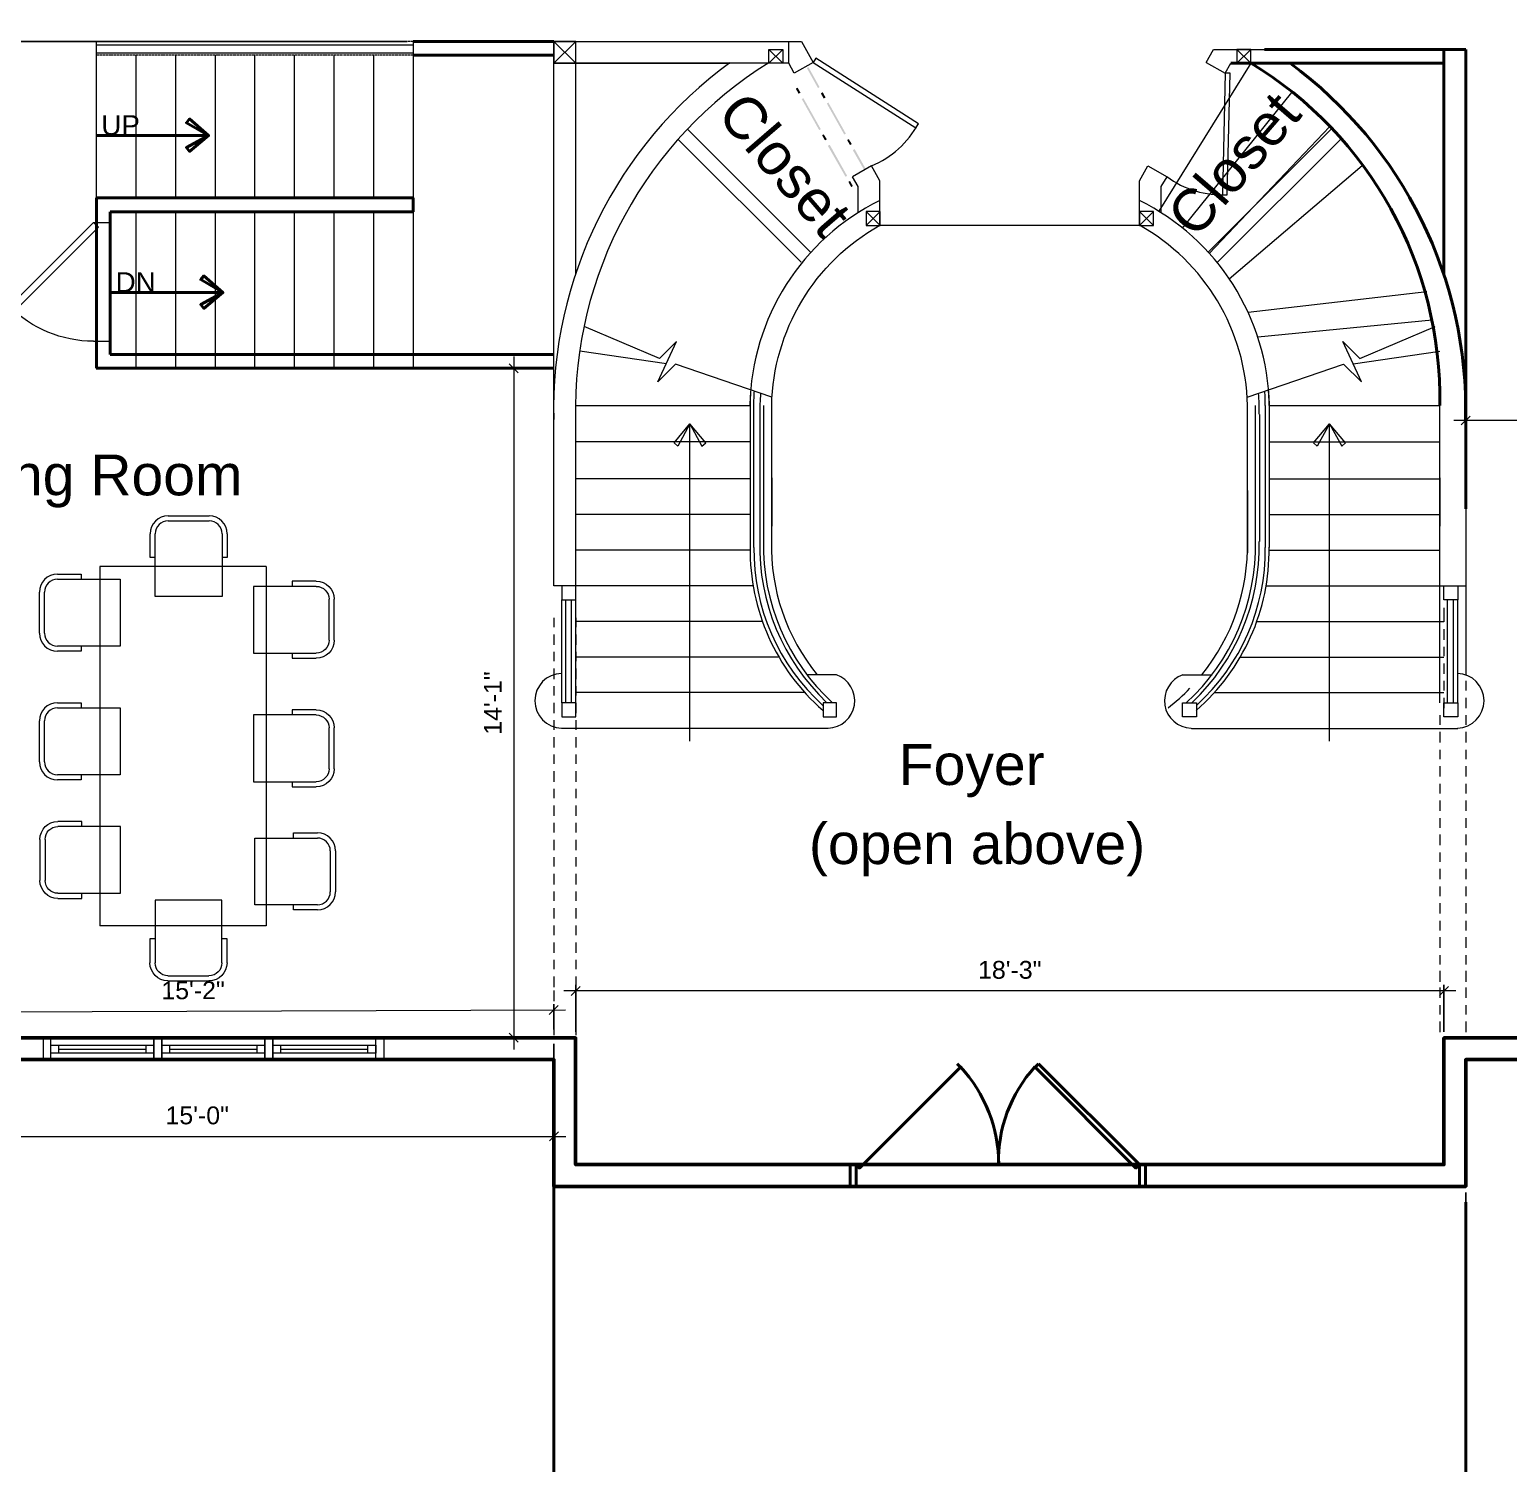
# Model space of a CAD drawing. Header units: inches. Extents: x 13 to 1517, y 21 to 1198.
# Drawn here: x 902.5 to 1275.6, y 432.1 to 794.1 of the extents above; entities that cross this region are included whole.
import ezdxf

# ---------------------------------------------------------------- set-up
doc = ezdxf.new("R2010")
doc.units = ezdxf.units.IN
doc.header["$MEASUREMENT"] = 0
doc.linetypes.add('Hidden (½x)', pattern=[0.1875, 0.125, -0.0625])
doc.layers.get('DefPoints').update_dxf_attribs({"color": 17})
for name, color, linetype, lineweight in [('A-DIM-480', 52, 'Continuous', 18), ('A-stairs', 30, 'Continuous', 13), ('A-WALL', 7, 'Continuous', 40), ('A-Wall-New', 1, 'Continuous', 50), ('A-windoor', 2, 'Continuous', 13), ('Details', 2, 'Continuous', 15), ('DIM', 8, 'Continuous', 5), ('door', 43, 'Continuous', 13), ('Furniture', 132, 'Continuous', 5)]:
    doc.layers.add(name, color=color, linetype=linetype, lineweight=lineweight)
doc.layers.add('PDF3_Text', color=7, linetype='Continuous')
doc.styles.add('PDF Arial', font='arial.ttf')
doc.styles.get("Standard").update_dxf_attribs({"font": 'arial.ttf'})
doc.dimstyles.new('Forum 24', dxfattribs={"dimscale": 24, "dimtxt": 0.1875, "dimasz": 0.09375, "dimexe": 0.0625, "dimexo": 0.0625, "dimgap": 0.125, "dimtad": 1, "dimdec": 4, "dimrnd": 1, "dimzin": 7, "dimdsep": 46, "dimlunit": 4, "dimtxsty": 'Standard', "dimblk": 'OBLIQUE', "dimblk1": 'DIMTICK', "dimblk2": 'OBLIQUE', "dimcen": -0.0625, "dimdle": 0.125, "dimclrd": 256, "dimclre": 256, "dimclrt": 256, "dimadec": 0, "dimazin": 0, "dimtfac": 1, "dimtdec": 4, "dimtmove": 1, "dimatfit": 3, "dimfxl": 0.0625, "dimtvp": 1.2, "dimfrac": 2, "dimtolj": 1, "dimtzin": 7, "dimlwd": 13, "dimarcsym": 0})

# ---------------------------------------------------------------- blocks, each defined once
blk = doc.blocks.new('_Oblique')
at = {"color": 0, "linetype": 'ByBlock', "lineweight": -2}
blk.add_line((-0.5, -0.5), (0.5, 0.5), dxfattribs=at)
blk = doc.blocks.new('*D93')
at = {"layer": 'A-DIM-480', "lineweight": -2, "transparency": 16777216}
for p, q in [((1460.83, 532.53), (1460.83, 243.34)), ((1264.83, 376.53), (1264.83, 243.34))]:
    blk.add_line(p, q, dxfattribs=at)
at = {"layer": 'A-DIM-480', "lineweight": 13, "transparency": 16777216}
blk.add_line((1261.83, 244.84), (1463.83, 244.84), dxfattribs=at)
at = {"layer": 'DefPoints', "color": 0, "transparency": 16777216}
for p in [(1460.83, 534.03), (1264.83, 378.03), (1460.83, 244.84)]:
    blk.add_point(p, dxfattribs=at)
at = {"layer": 'A-DIM-480', "lineweight": 13, "transparency": 16777216, "xscale": 2.25, "yscale": 2.25, "zscale": 2.25, "rotation": 180}
blk.add_blockref('_Oblique', (1264.83, 244.84), dxfattribs=at)
at = {"layer": 'A-DIM-480', "lineweight": 13, "transparency": 16777216, "xscale": 2.25, "yscale": 2.25, "zscale": 2.25}
blk.add_blockref('_Oblique', (1460.83, 244.84), dxfattribs=at)
at = {"layer": 'A-DIM-480', "transparency": 16777216, "insert": (1362.83, 250.14), "char_height": 4.5, "attachment_point": 5}
blk.add_mtext('\\A1;16\'-4"', dxfattribs=at)
blk = doc.blocks.new('DIMTICK')
for p, q in [((-1, 0), (1, 0)), ((0, 1), (0, -1))]:
    blk.add_line(p, q)
at = {"const_width": 0.141}
blk.add_lwpolyline([(0.71, 0.71), (-0.71, -0.71)], dxfattribs=at)
blk = doc.blocks.new('*D94')
at = {"layer": 'A-DIM-480', "lineweight": -2, "transparency": 16777216}
for p, q in [((1460.83, 532.53), (1460.83, 177.42)), ((16.06, 440.53), (16.06, 177.42))]:
    blk.add_line(p, q, dxfattribs=at)
at = {"layer": 'A-DIM-480', "lineweight": 13, "transparency": 16777216}
blk.add_line((13.06, 178.92), (1463.83, 178.92), dxfattribs=at)
at = {"layer": 'DefPoints', "color": 0, "transparency": 16777216}
for p in [(1460.83, 534.03), (16.06, 442.03), (1460.83, 178.92)]:
    blk.add_point(p, dxfattribs=at)
at = {"layer": 'A-DIM-480', "lineweight": 13, "transparency": 16777216, "xscale": 2.25, "yscale": 2.25, "zscale": 2.25, "rotation": 180}
blk.add_blockref('_Oblique', (16.06, 178.92), dxfattribs=at)
at = {"layer": 'A-DIM-480', "lineweight": 13, "transparency": 16777216, "xscale": 2.25, "yscale": 2.25, "zscale": 2.25}
blk.add_blockref('_Oblique', (1460.83, 178.92), dxfattribs=at)
at = {"layer": 'A-DIM-480', "transparency": 16777216, "insert": (738.44, 184.21), "char_height": 4.5, "attachment_point": 5}
blk.add_mtext('\\A1;120\'-5"', dxfattribs=at)
blk = doc.blocks.new('*D71')
at = {"layer": 'DefPoints', "color": 0, "transparency": 16777216}
for p in [(854.75, 539.55), (1034.75, 539.55), (1034.75, 514.64)]:
    blk.add_point(p, dxfattribs=at)
at = {"layer": 'DIM', "lineweight": -2, "transparency": 16777216}
for p, q in [((854.75, 538.05), (854.75, 513.14)), ((1034.75, 538.05), (1034.75, 513.14))]:
    blk.add_line(p, q, dxfattribs=at)
at = {"layer": 'DIM', "lineweight": 13, "transparency": 16777216}
blk.add_line((851.75, 514.64), (1037.75, 514.64), dxfattribs=at)
at = {"layer": 'DIM', "lineweight": 13, "transparency": 16777216, "xscale": 2.25, "yscale": 2.25, "zscale": 2.25, "rotation": 180}
blk.add_blockref('_Oblique', (854.75, 514.64), dxfattribs=at)
at = {"layer": 'DIM', "lineweight": 13, "transparency": 16777216, "xscale": 2.25, "yscale": 2.25, "zscale": 2.25}
blk.add_blockref('_Oblique', (1034.75, 514.64), dxfattribs=at)
at = {"layer": 'DIM', "transparency": 16777216, "insert": (944.75, 519.93), "char_height": 4.5, "attachment_point": 5}
blk.add_mtext('\\A1;15\'-0"', dxfattribs=at)
blk = doc.blocks.new('*D72')
at = {"layer": 'A-DIM-480', "lineweight": 13, "transparency": 16777216}
blk.add_line((1024.61, 711.55), (1024.61, 536.55), dxfattribs=at)
at = {"layer": 'A-DIM-480', "lineweight": -2, "transparency": 16777216}
for p, q in [((1029.75, 708.55), (1023.11, 708.55)), ((1033.25, 539.55), (1023.11, 539.55))]:
    blk.add_line(p, q, dxfattribs=at)
at = {"layer": 'DefPoints', "color": 0, "transparency": 16777216}
for p in [(1031.25, 708.55), (1024.61, 539.55), (1034.75, 539.55)]:
    blk.add_point(p, dxfattribs=at)
at = {"layer": 'A-DIM-480', "lineweight": 13, "transparency": 16777216, "xscale": 2.25, "yscale": 2.25, "zscale": 2.25}
for p, rotation in [((1024.61, 708.55), 90), ((1024.61, 539.55), 270)]:
    blk.add_blockref('_Oblique', p, dxfattribs=dict(at, rotation=rotation))
at = {"layer": 'A-DIM-480', "transparency": 16777216, "insert": (1019.35, 624.05), "char_height": 4.5, "attachment_point": 5, "rotation": 90}
blk.add_mtext('\\A1;14\'-1"', dxfattribs=at)
blk = doc.blocks.new('A$C4AF24E16')
at = {"layer": 'Furniture'}
for p, q in [((4.73, 19.81), (15.49, 19.81)), ((1.35, 0), (1.35, 16.43)), ((18.87, 16.43), (18.87, 0)), ((1.35, 10.16), (0, 10.16)), ((20.22, 10.16), (18.87, 10.16)), ((18.87, 0), (1.35, 0))]:
    blk.add_line(p, q, dxfattribs=at)
for points in [[(4.73, 21.16), (15.49, 21.16)], [(0, 10.16), (0, 16.43)], [(20.22, 16.43), (20.22, 10.16)]]:
    blk.add_lwpolyline(points, dxfattribs=at)
for centre, radius, start, end in [((4.73, 16.43), 4.73, 90, 180), ((4.73, 16.43), 3.38, 90, 180), ((15.49, 16.43), 4.73, 0, 90), ((15.49, 16.43), 3.38, 0, 90)]:
    blk.add_arc(centre, radius, start, end, dxfattribs=at)
blk = doc.blocks.new('*U61')
at = {"layer": 'Furniture', "xscale": -0.9619953212731978, "yscale": 0.9619953212731978, "zscale": 0.9619953212731978, "rotation": 180}
blk.add_blockref('A$C4AF24E16', (-9.73, 10.18), dxfattribs=at)
blk = doc.blocks.new('*U62')
at = {"layer": 'DIM', "color": 0, "linetype": 'ByBlock', "lineweight": -2, "transparency": 16777216}
for p in [(0, 0), (32.46875, 0)]:
    blk.add_blockref('*U61', p, dxfattribs=at)
blk = doc.blocks.new('*U63')
at = {"layer": 'Furniture', "xscale": -0.9619953212731978, "yscale": 0.9619953212731978, "zscale": 0.9619953212731978, "rotation": 180}
blk.add_blockref('A$C4AF24E16', (-9.73, 10.18), dxfattribs=at)
blk = doc.blocks.new('*U64')
at = {"layer": 'DIM', "color": 0, "linetype": 'ByBlock', "lineweight": -2, "transparency": 16777216}
for p in [(0, 0), (32.46875, 0)]:
    blk.add_blockref('*U63', p, dxfattribs=at)
blk = doc.blocks.new('*U30')
for p, q in [((-30, 0), (-30, 4)), ((0, 0), (0, 4))]:
    blk.add_line(p, q)
blk.add_lwpolyline([(0, 0), (-21.21, -21.21), (-22.45, -19.98), (-1.24, 1.24)], close=True)
blk.add_arc((0, 0), 30, 180, 225)
blk = doc.blocks.new('*D84')
at = {"layer": 'A-DIM-480', "lineweight": -2, "transparency": 16777216}
for p, q in [((854.75, 532.53), (854.75, 241.09)), ((1034.75, 532.53), (1034.75, 241.09))]:
    blk.add_line(p, q, dxfattribs=at)
at = {"layer": 'A-DIM-480', "lineweight": 13, "transparency": 16777216}
blk.add_line((851.75, 242.59), (1037.75, 242.59), dxfattribs=at)
at = {"layer": 'DefPoints', "color": 0, "transparency": 16777216}
for p in [(854.75, 534.03), (1034.75, 534.03), (1034.75, 242.59)]:
    blk.add_point(p, dxfattribs=at)
at = {"layer": 'A-DIM-480', "lineweight": 13, "transparency": 16777216, "xscale": 2.25, "yscale": 2.25, "zscale": 2.25, "rotation": 180}
blk.add_blockref('_Oblique', (854.75, 242.59), dxfattribs=at)
at = {"layer": 'A-DIM-480', "lineweight": 13, "transparency": 16777216, "xscale": 2.25, "yscale": 2.25, "zscale": 2.25}
blk.add_blockref('_Oblique', (1034.75, 242.59), dxfattribs=at)
at = {"layer": 'A-DIM-480', "transparency": 16777216, "insert": (944.75, 247.89), "char_height": 4.5, "attachment_point": 5}
blk.add_mtext('\\A1;15\'-0"', dxfattribs=at)
blk = doc.blocks.new('*D85')
at = {"layer": 'A-DIM-480', "lineweight": -2, "transparency": 16777216}
for p, q in [((1034.75, 500.53), (1034.75, 242.22)), ((1264.83, 500.53), (1264.83, 242.22))]:
    blk.add_line(p, q, dxfattribs=at)
at = {"layer": 'A-DIM-480', "lineweight": 13, "transparency": 16777216}
blk.add_line((1031.75, 243.72), (1267.83, 243.72), dxfattribs=at)
at = {"layer": 'DefPoints', "color": 0, "transparency": 16777216}
for p in [(1034.75, 502.03), (1264.83, 502.03), (1264.83, 243.72)]:
    blk.add_point(p, dxfattribs=at)
at = {"layer": 'A-DIM-480', "lineweight": 13, "transparency": 16777216, "xscale": 2.25, "yscale": 2.25, "zscale": 2.25, "rotation": 180}
blk.add_blockref('_Oblique', (1034.75, 243.72), dxfattribs=at)
at = {"layer": 'A-DIM-480', "lineweight": 13, "transparency": 16777216, "xscale": 2.25, "yscale": 2.25, "zscale": 2.25}
blk.add_blockref('_Oblique', (1264.83, 243.72), dxfattribs=at)
at = {"layer": 'A-DIM-480', "transparency": 16777216, "insert": (1149.79, 249.01), "char_height": 4.5, "attachment_point": 5}
blk.add_mtext('\\A1;19\'-2"', dxfattribs=at)
blk = doc.blocks.new('*U11')
for p, q in [((-18, 0), (8, 0)), ((-18, -3.75), (-18, -1.75)), ((-18, -1.75), (8, -1.75)), ((-16, -1.75), (-16, -3.75)), ((6, -2.75), (-16, -2.75)), ((6, -1.75), (6, -3.75)), ((8, -1.75), (8, -3.75)), ((8, -3.75), (-18, -3.75)), ((-18, -5.5), (8, -5.5))]:
    blk.add_line(p, q)
blk.add_lwpolyline([(-18, -5.5), (-20, -5.5), (-20, 0), (-18, 0)], close=True)
at = {"extrusion": (0, 0, -1)}
blk.add_lwpolyline([(-8, -5.5), (-10, -5.5), (-10, 0), (-8, 0)], close=True, dxfattribs=at)
blk = doc.blocks.new('*U13')
for p, q in [((-12, 0), (14, 0)), ((-12, -3.75), (-12, -1.75)), ((-12, -1.75), (14, -1.75)), ((-10, -1.75), (-10, -3.75)), ((12, -2.75), (-10, -2.75)), ((12, -1.75), (12, -3.75)), ((14, -1.75), (14, -3.75)), ((14, -3.75), (-12, -3.75)), ((-12, -5.5), (14, -5.5))]:
    blk.add_line(p, q)
blk.add_lwpolyline([(-12, -5.5), (-14, -5.5), (-14, 0), (-12, 0)], close=True)
at = {"extrusion": (0, 0, -1)}
blk.add_lwpolyline([(-14, -5.5), (-16, -5.5), (-16, 0), (-14, 0)], close=True, dxfattribs=at)
blk = doc.blocks.new('*D65')
at = {"layer": 'A-DIM-480', "lineweight": -2, "transparency": 16777216}
for p, q in [((1264.83, 758.11), (1264.83, 693.88)), ((1455.31, 758.11), (1455.31, 693.88))]:
    blk.add_line(p, q, dxfattribs=at)
at = {"layer": 'A-DIM-480', "lineweight": 13, "transparency": 16777216}
blk.add_line((1458.31, 695.38), (1261.83, 695.38), dxfattribs=at)
at = {"layer": 'DefPoints', "color": 0, "transparency": 16777216}
for p in [(1264.83, 759.61), (1455.31, 759.61), (1264.83, 695.38)]:
    blk.add_point(p, dxfattribs=at)
at = {"layer": 'A-DIM-480', "lineweight": 13, "transparency": 16777216, "xscale": 2.25, "yscale": 2.25, "zscale": 2.25, "rotation": 180}
blk.add_blockref('_Oblique', (1264.83, 695.38), dxfattribs=at)
at = {"layer": 'A-DIM-480', "lineweight": 13, "transparency": 16777216, "xscale": 2.25, "yscale": 2.25, "zscale": 2.25}
blk.add_blockref('_Oblique', (1455.31, 695.38), dxfattribs=at)
at = {"layer": 'A-DIM-480', "transparency": 16777216, "insert": (1360.07, 700.67), "char_height": 4.5, "attachment_point": 5}
blk.add_mtext('\\A1;15\'-10"', dxfattribs=at)
blk = doc.blocks.new('*D66')
at = {"layer": 'A-DIM-480', "lineweight": 13, "transparency": 16777216}
blk.add_line((1037.72, 546.55), (849.72, 545.88), dxfattribs=at)
at = {"layer": 'A-DIM-480', "lineweight": -2, "transparency": 16777216}
for p, q in [((852.74, 541.03), (852.72, 547.39)), ((1034.74, 541.68), (1034.72, 548.04))]:
    blk.add_line(p, q, dxfattribs=at)
at = {"layer": 'DefPoints', "color": 0, "transparency": 16777216}
for p in [(852.72, 545.89), (852.75, 539.53), (1034.75, 540.18)]:
    blk.add_point(p, dxfattribs=at)
at = {"layer": 'A-DIM-480', "lineweight": 13, "transparency": 16777216, "xscale": 2.25, "yscale": 2.25, "zscale": 2.25}
for p, rotation in [((852.72, 545.89), 180.2047224365398), ((1034.72, 546.54), 0.2047224365398481)]:
    blk.add_blockref('_Oblique', p, dxfattribs=dict(at, rotation=rotation))
at = {"layer": 'A-DIM-480', "transparency": 16777216, "insert": (943.71, 551.51), "char_height": 4.5, "attachment_point": 5, "rotation": 0.2047}
blk.add_mtext('\\A1;15\'-2"', dxfattribs=at)
blk = doc.blocks.new('*D68')
at = {"layer": 'A-DIM-480', "lineweight": -2, "transparency": 16777216}
for p, q in [((1040.25, 541.03), (1040.25, 552.88)), ((1259.33, 541.03), (1259.33, 552.88))]:
    blk.add_line(p, q, dxfattribs=at)
at = {"layer": 'A-DIM-480', "lineweight": 13, "transparency": 16777216}
blk.add_line((1262.33, 551.38), (1037.25, 551.38), dxfattribs=at)
at = {"layer": 'DefPoints', "color": 0, "transparency": 16777216}
for p in [(1040.25, 551.38), (1040.25, 539.53), (1259.33, 539.53)]:
    blk.add_point(p, dxfattribs=at)
at = {"layer": 'A-DIM-480', "lineweight": 13, "transparency": 16777216, "xscale": 2.25, "yscale": 2.25, "zscale": 2.25, "rotation": 180}
blk.add_blockref('_Oblique', (1040.25, 551.38), dxfattribs=at)
at = {"layer": 'A-DIM-480', "lineweight": 13, "transparency": 16777216, "xscale": 2.25, "yscale": 2.25, "zscale": 2.25}
blk.add_blockref('_Oblique', (1259.33, 551.38), dxfattribs=at)
at = {"layer": 'A-DIM-480', "transparency": 16777216, "insert": (1149.79, 556.67), "char_height": 4.5, "attachment_point": 5}
blk.add_mtext('\\A1;18\'-3"', dxfattribs=at)
blk = doc.blocks.new('*D69')
at = {"layer": 'A-DIM-480', "lineweight": 13, "transparency": 16777216}
blk.add_line((870.79, 794.07), (870.79, 536.53), dxfattribs=at)
at = {"layer": 'A-DIM-480', "lineweight": -2, "transparency": 16777216}
for p, q in [((997.74, 791.07), (869.29, 791.07)), ((997.74, 539.53), (869.29, 539.53))]:
    blk.add_line(p, q, dxfattribs=at)
at = {"layer": 'DefPoints', "color": 0, "transparency": 16777216}
for p in [(999.24, 791.07), (870.79, 539.53), (999.24, 539.53)]:
    blk.add_point(p, dxfattribs=at)
at = {"layer": 'A-DIM-480', "lineweight": 13, "transparency": 16777216, "xscale": 2.25, "yscale": 2.25, "zscale": 2.25}
for p, rotation in [((870.79, 791.07), 90), ((870.79, 539.53), 270)]:
    blk.add_blockref('_Oblique', p, dxfattribs=dict(at, rotation=rotation))
at = {"layer": 'A-DIM-480', "transparency": 16777216, "insert": (865.49, 665.3), "char_height": 4.5, "attachment_point": 5, "rotation": 90}
blk.add_mtext('\\A1;21\'-0"', dxfattribs=at)

msp = doc.modelspace()

# ---------------------------------------------------------------- linework, layer by layer
at = {"layer": 'A-stairs'}
for p, q in [((919.24473, 791.07333), (919.24473, 751.57333)), ((919.24473, 790.22551), (999.24473, 790.22551)), ((919.24473, 788.22551), (999.24473, 788.22551)), ((929.24473, 787.57333), (929.24473, 751.57333)), ((939.24473, 787.57333), (939.24473, 751.57333)), ((949.24473, 787.57333), (949.24473, 751.57333)), ((959.24473, 787.57333), (959.24473, 751.57333)), ((969.24473, 787.57333), (969.24473, 751.57333)), ((979.24473, 787.57333), (979.24473, 751.57333)), ((989.24473, 787.57333), (989.24473, 751.57333)), ((999.24473, 791.07333), (999.24473, 751.57333)), ((1210.58764, 785.55333), (1187.38698, 748.19333)), ((1199.30831, 785.79333), (1204.10764, 783.07333)), ((1204.10764, 783.07333), (1205.54764, 785.55333)), ((929.24473, 748.07333), (929.24473, 708.55333)), ((939.24473, 748.07333), (939.24473, 708.55333)), ((949.24473, 748.07333), (949.24473, 708.55333)), ((959.24473, 748.07333), (959.24473, 708.55333)), ((969.24473, 748.07333), (969.24473, 708.55333)), ((979.24473, 748.07333), (979.24473, 708.55333)), ((989.24473, 748.07333), (989.24473, 708.55333)), ((999.24473, 748.07333), (999.24473, 708.55333)), ((1182.50764, 744.59333), (1116.84563, 744.59333))]:
    msp.add_line(p, q, dxfattribs=at)
for points in [[(1034.74758, 785.55333), (1034.74758, 791.07333), (1097.22691, 791.07333), (1100.18758, 785.79333)], [(1034.74758, 791.07333), (1040.26691, 785.55333)], [(1040.26758, 791.07333), (1034.74824, 785.55333)], [(1092.50758, 785.55333), (1088.98691, 789.07333)], [(1088.98758, 785.55333), (1092.50824, 789.07333)], [(1094.02758, 785.55333), (1094.02758, 791.07333)], [(1199.30771, 785.79333), (1201.22704, 789.07333)], [(1201.22771, 789.07333), (1214.02704, 789.07333)], [(1210.58764, 785.55333), (1207.06698, 789.07333)], [(1207.06758, 785.55333), (1210.58824, 789.07333)], [(1034.74758, 653.634), (1034.74758, 785.554)], [(1094.02758, 785.55333), (1088.98691, 785.55333), (1034.74758, 785.55333), (1079.14758, 785.55333)], [(1040.26758, 732.19333), (1040.26758, 785.55333)], [(1100.18824, 785.79333), (1095.38758, 783.07333), (1094.02824, 785.55333)], [(1193.38764, 743.95333), (1220.98764, 778.19333)], [(1068.50758, 768.91333), (1099.62758, 737.79333)], [(1230.8457, 768.91333), (1199.7257, 737.79333)], [(1230.42764, 769.55333), (1200.10764, 737.55333)], [(1066.02758, 766.4334), (1097.14758, 735.31273)], [(1233.3257, 766.4334), (1202.2057, 735.31273)], [(1182.50764, 755.87333), (1184.66764, 759.63333), (1189.46698, 756.91333)], [(1205.14758, 731.15333), (1238.74624, 759.794)], [(1111.54751, 747.79333), (1111.54751, 754.43333), (1110.10751, 756.91333)], [(1182.50764, 744.67333), (1182.50764, 755.874)], [(1188.02764, 747.79333), (1188.02764, 754.43333), (1189.46631, 756.91333)], [(1117.06758, 744.59333), (1113.54691, 748.11266)], [(1113.54751, 744.59333), (1117.06818, 748.11266)], [(1186.02764, 744.59333), (1182.50698, 748.11266)], [(1182.50764, 744.59333), (1186.02831, 748.11266)], [(1255.06104, 727.88666), (1209.96104, 722.61333)], [(1212.34764, 716.526), (1256.36364, 720.76133)], [(1065.46758, 709.634), (1060.98691, 705.15333), (1065.70691, 715.314), (1061.38691, 710.994), (1042.42691, 719.074)], [(1234.02764, 709.634), (1238.50698, 705.15333), (1233.86764, 715.314), (1238.10698, 710.994), (1257.14764, 719.074)], [(1063.14758, 709.714), (1041.30758, 712.91466)], [(1236.42764, 709.714), (1258.26764, 712.91466)], [(1089.78764, 701.23466), (1065.46764, 709.63466)], [(1209.70764, 701.23466), (1234.02764, 709.63466)], [(1040.26758, 684.354), (1040.26758, 700.43333)], [(1040.26758, 644.674), (1040.26758, 699.154), (1084.26758, 699.154), (1084.26758, 663.314)], [(1087.70764, 664.994), (1087.70764, 699.15333)], [(1214.34764, 663.314), (1214.34764, 699.154)], [(1215.30771, 663.314), (1215.30771, 699.154), (1258.30758, 699.154)], [(1258.30758, 644.674), (1258.30758, 699.154)], [(1069.06758, 614.434), (1069.06758, 694.51466), (1072.10691, 688.91466), (1073.06758, 689.714), (1069.06758, 694.51466), (1066.02691, 688.91466), (1065.06758, 689.714), (1069.06758, 694.51466)], [(1086.74758, 696.914), (1086.74758, 664.834)], [(1212.82764, 696.914), (1212.82764, 664.834)], [(1230.42764, 614.434), (1230.42764, 694.51466), (1227.38698, 688.91466), (1226.42764, 689.714), (1230.42764, 694.51466), (1233.54764, 688.91466), (1234.50698, 689.714), (1230.42764, 694.51466)], [(1264.82764, 695.554), (1264.82764, 631.15333)], [(1084.26758, 689.95466), (1040.26758, 689.95466)], [(1215.30771, 689.95466), (1258.30758, 689.95466)], [(1084.26758, 680.674), (1040.26758, 680.674)], [(1089.70764, 680.914), (1089.70764, 668.674)], [(1215.30771, 680.674), (1258.30758, 680.674)], [(1258.30758, 680.914), (1258.30758, 668.674)], [(1040.26758, 661.95466), (1040.26758, 677.714)], [(1209.86764, 661.95466), (1209.86764, 677.714)], [(1084.26758, 671.634), (1040.26758, 671.634)], [(1215.30771, 671.634), (1258.30758, 671.634)], [(1084.26758, 662.674), (1040.26758, 662.674)], [(1215.30771, 662.674), (1258.30758, 662.674)], [(1084.98758, 653.634), (1040.26758, 653.634), (1034.74824, 653.634)], [(1214.58764, 653.634), (1259.30764, 653.634)], [(1259.30758, 653.634), (1264.82691, 653.634)], [(1036.74758, 624.114), (1036.74758, 650.114), (1040.26691, 650.114)], [(1037.78764, 624.114), (1037.78764, 650.114)], [(1039.22758, 624.114), (1039.22758, 650.114)], [(1040.26758, 624.114), (1040.26758, 650.114)], [(1258.30758, 624.114), (1258.30758, 650.114)], [(1262.82764, 624.114), (1262.82764, 650.114), (1259.30831, 650.114)], [(1260.26771, 624.114), (1260.26771, 650.114)], [(1261.78758, 624.114), (1261.78758, 650.114)], [(1259.30758, 648.114), (1259.30758, 644.51466)], [(1264.82764, 648.114), (1264.82764, 644.51466)], [(1034.74758, 645.554), (1034.74758, 643.23466)], [(1087.30758, 644.674), (1040.26691, 644.674)], [(1040.26758, 645.554), (1040.26758, 643.23466)], [(1212.18764, 644.674), (1259.30898, 644.674)], [(1259.30758, 642.674), (1259.30758, 640.034)], [(1264.82764, 642.674), (1264.82764, 640.034)], [(1034.74758, 641.394), (1034.74758, 638.754)], [(1040.26758, 641.394), (1040.26758, 638.754)], [(1259.30758, 638.274), (1259.30758, 635.87333)], [(1264.82764, 638.274), (1264.82764, 635.87333)], [(1034.74758, 636.994), (1034.74758, 634.59333)], [(1091.46758, 635.634), (1040.26691, 635.634)], [(1040.26758, 636.994), (1040.26758, 634.59333)], [(1208.02764, 635.634), (1259.30898, 635.634)], [(1034.74758, 632.754), (1034.74758, 630.114)], [(1040.26758, 632.754), (1040.26758, 630.114)], [(1106.10758, 631.154), (1098.74824, 631.154)], [(1193.46764, 631.154), (1200.82831, 631.154)], [(1259.30758, 634.034), (1259.30758, 631.394)], [(1264.82764, 634.034), (1264.82764, 631.394)], [(1034.74758, 628.354), (1034.74758, 625.954)], [(1040.26758, 628.354), (1040.26758, 625.954)], [(1259.30758, 629.634), (1259.30758, 627.234)], [(1264.82764, 629.634), (1264.82764, 627.234)], [(1034.74758, 624.114), (1034.74758, 621.474)], [(1098.02758, 626.674), (1040.26691, 626.674)], [(1040.26758, 624.114), (1040.26758, 621.474)], [(1201.54764, 626.674), (1259.30831, 626.674)], [(1259.30758, 625.394), (1259.30758, 622.754)], [(1264.82764, 625.394), (1264.82764, 622.754)], [(1034.74758, 619.714), (1034.74758, 617.314)], [(1040.26758, 619.714), (1040.26758, 617.314)], [(1258.30758, 620.994), (1258.30758, 618.59333)], [(1264.82764, 620.994), (1264.82764, 618.59333)], [(1103.94758, 617.634), (1036.74824, 617.634)], [(1195.62764, 617.634), (1262.82831, 617.634)], [(1258.30758, 616.754), (1258.30758, 614.114)], [(1264.82764, 616.754), (1264.82764, 614.114)], [(1034.74758, 615.474), (1034.74758, 612.834)], [(1040.26758, 615.474), (1040.26758, 612.834)], [(1258.30758, 612.274), (1258.30758, 609.87333)], [(1264.82764, 612.274), (1264.82764, 609.87333)], [(1034.74758, 611.07466), (1034.74758, 608.674)], [(1040.26758, 611.07466), (1040.26758, 608.674)], [(1034.74758, 606.834), (1034.74758, 604.194)], [(1040.26758, 606.834), (1040.26758, 604.194)], [(1258.30758, 608.114), (1258.30758, 605.474)], [(1264.82764, 608.114), (1264.82764, 605.474)], [(1034.74758, 602.434), (1034.74758, 600.034)], [(1040.26758, 602.434), (1040.26758, 600.034)], [(1258.30758, 603.634), (1258.30758, 601.234)], [(1264.82764, 603.634), (1264.82764, 601.234)], [(1034.74758, 598.194), (1034.74758, 595.554)], [(1040.26758, 598.194), (1040.26758, 595.554)], [(1258.30758, 599.474), (1258.30758, 596.834)], [(1264.82764, 599.474), (1264.82764, 596.834)], [(1034.74758, 593.79466), (1034.74758, 591.394)], [(1040.26758, 593.79466), (1040.26758, 591.394)], [(1258.30758, 594.994), (1258.30758, 592.59333)], [(1264.82764, 594.994), (1264.82764, 592.59333)], [(1258.30758, 590.834), (1258.30758, 588.194)], [(1264.82764, 590.834), (1264.82764, 588.194)], [(1034.74758, 589.554), (1034.74758, 586.914)], [(1040.26758, 589.554), (1040.26758, 586.914)], [(1258.30758, 586.354), (1258.30758, 583.954)], [(1264.82764, 586.354), (1264.82764, 583.954)], [(1034.74758, 585.154), (1034.74758, 582.754)], [(1040.26758, 585.154), (1040.26758, 582.754)], [(1258.30758, 582.194), (1258.30758, 579.554)], [(1264.82764, 582.194), (1264.82764, 579.554)], [(1034.74758, 580.914), (1034.74758, 578.274)], [(1040.26758, 580.914), (1040.26758, 578.274)], [(1034.74758, 576.51466), (1034.74758, 574.114)], [(1040.26758, 576.51466), (1040.26758, 574.114)], [(1258.30758, 577.714), (1258.30758, 575.314)], [(1264.82764, 577.714), (1264.82764, 575.314)], [(1034.74758, 572.274), (1034.74758, 569.634)], [(1040.26758, 572.274), (1040.26758, 569.634)], [(1258.30758, 573.554), (1258.30758, 570.914)], [(1264.82764, 573.554), (1264.82764, 570.914)], [(1034.74758, 567.874), (1034.74758, 565.474)], [(1040.26758, 567.874), (1040.26758, 565.474)], [(1258.30758, 569.07466), (1258.30758, 566.674)], [(1264.82764, 569.07466), (1264.82764, 566.674)], [(1034.74758, 563.634), (1034.74758, 560.994)], [(1040.26758, 563.634), (1040.26758, 560.994)], [(1258.30758, 564.914), (1258.30758, 562.274)], [(1264.82764, 564.914), (1264.82764, 562.274)], [(1258.30758, 560.434), (1258.30758, 558.034)], [(1264.82764, 560.434), (1264.82764, 558.034)], [(1034.74758, 559.23466), (1034.74758, 556.834)], [(1040.26758, 559.23466), (1040.26758, 556.834)], [(1258.30758, 556.43123), (1258.30758, 554.03056)], [(1258.30758, 556.274), (1258.30758, 553.634)], [(1264.82764, 556.43123), (1264.82764, 554.03056)], [(1264.82764, 556.274), (1264.82764, 553.634)], [(1034.74758, 554.994), (1034.74758, 552.354)], [(1040.26758, 554.994), (1040.26758, 552.354)], [(1034.74758, 551.4643), (1034.74758, 548.8243)], [(1040.26758, 551.4643), (1040.26758, 548.8243)], [(1258.30758, 552.27056), (1258.30758, 549.63056)], [(1264.82764, 552.27056), (1264.82764, 549.63056)], [(1034.74758, 547.06497), (1034.74758, 544.6643)], [(1040.26758, 547.06497), (1040.26758, 544.6643)], [(1258.30758, 547.79056), (1258.30758, 545.39056)], [(1264.82764, 547.79056), (1264.82764, 545.39056)], [(1034.74758, 542.8243), (1034.74758, 540.1843)], [(1040.26758, 542.8243), (1040.26758, 540.1843)], [(1258.30758, 543.63056), (1258.30758, 540.99056)], [(1264.82764, 543.63056), (1264.82764, 540.99056)]]:
    msp.add_lwpolyline(points, dxfattribs=at)
for points in [[(1034.74758, 785.55333), (1040.26691, 785.55333), (1040.26691, 791.07333), (1034.74758, 791.07333)], [(1092.50758, 785.55333), (1088.98691, 785.55333), (1088.98691, 789.07333), (1092.50758, 789.07333)], [(1207.06758, 785.55333), (1210.58758, 785.55333), (1210.58758, 789.07333), (1207.06758, 789.07333)], [(1100.18758, 785.79333), (1126.10691, 769.23333), (1126.74758, 770.27333), (1100.82691, 786.83333)], [(1204.10764, 783.07333), (1203.46698, 752.35333), (1204.66764, 752.35333), (1205.38764, 783.07333)], [(1113.54751, 744.59333), (1117.06751, 744.59333), (1117.06751, 748.11266), (1113.54751, 748.11266)], [(1182.50764, 744.59333), (1186.02764, 744.59333), (1186.02764, 748.11266), (1182.50764, 748.11266)], [(1036.74758, 650.114), (1040.26691, 650.114), (1040.26691, 653.634), (1036.74758, 653.634)], [(1262.82764, 650.114), (1259.30831, 650.114), (1259.30831, 653.634), (1262.82764, 653.634)], [(1036.74758, 620.594), (1040.26691, 620.594), (1040.26691, 624.114), (1036.74758, 624.114)], [(1102.66758, 620.594), (1106.10758, 620.594), (1106.10758, 624.114), (1102.66758, 624.114)], [(1196.90764, 620.594), (1193.38831, 620.594), (1193.38831, 624.114), (1196.90764, 624.114)], [(1262.82764, 620.594), (1259.30831, 620.594), (1259.30831, 624.114), (1262.82764, 624.114)]]:
    msp.add_lwpolyline(points, close=True, dxfattribs=at)
for points in [[(1089.70764, 664.994), (1089.70764, 699.15333, -0.265595751), (1116.98758, 744.67333), (1116.98758, 755.87333), (1114.90824, 759.63333), (1110.10758, 756.91333)], [(1209.78764, 664.994), (1209.78764, 699.15333, 0.265574079), (1182.49964, 744.7)], [(1085.22758, 663.314), (1085.22758, 699.154, -0.017137568), (1085.35424, 702.81266)], [(1194.32764, 624.11666, 0.216558178), (1211.78764, 664.994), (1211.78764, 699.15333)]]:
    msp.add_lwpolyline(points, format="xyb", dxfattribs=at)
for centre, radius, start, end in [((1143.18948, 698.07583), 108.52015, 126.1886297, 181.307287), ((1143.18714, 698.07608), 103.00048, 121.7670153, 181.3403993), ((1106.07465, 781.34948), 23.39549, 292.1466511, 331.9059308), ((1203.3518, 775.75457), 23.40127, 233.4861581, 273.238134), ((1143.18905, 698.07333), 59.00045, 116.3723155, 178.8293423), ((1156.30634, 698.07461), 59.00038, 1.1751769, 63.6321676), ((1138.78031, 699.16433), 54.51206, 175.8056492, 180.0010461), ((1141.56737, 698.0199), 54.83095, 175.6060883, 181.1556909), ((1157.91445, 698.06323), 54.83095, 358.8443091, 4.3939117), ((1160.96523, 699.15952), 53.30241, 0.004811, 3.9299132), ((1161.81087, 699.20375), 53.41686, 359.9559252, 4.2373795), ((1141.35211, 663.75547), 54.68268, 178.8258469, 226.416946), ((1141.34283, 663.75262), 53.7164, 178.6693798, 227.5506509), ((1141.35036, 663.75566), 51.72334, 178.6724447, 219.0500731), ((1158.06911, 663.75547), 54.68268, 313.583054, 1.1741531), ((1158.06609, 663.75466), 51.72273, 320.95082, 1.3286871), ((1137.99169, 662.63508), 53.72248, 179.2154673, 228.8769519), ((1137.98715, 662.63364), 52.75794, 179.2089688, 227.9235347), ((1161.50321, 662.63463), 53.72148, 311.1225546, 0.7850263), ((1161.51001, 662.63512), 52.76131, 312.0781213, 0.7893751), ((1036.86464, 624.63374), 6.91973, 91.6318836, 268.359823), ((1103.74904, 624.63527), 6.92079, 271.6438998, 70.4744319), ((1195.74671, 624.63577), 6.91876, 109.5252418, 268.3755508), ((1262.54943, 624.6341), 6.91961, 271.6420103, 88.3662838), ((1158.03862, 663.78428), 51.76028, 307.7693416, 315.9529402)]:
    msp.add_arc(centre, radius, start, end, dxfattribs=at)
for points in [[(1101.78891, 779.55333), (1098.58824, 784.354), (1098.98758, 784.59333)], [(1101.38758, 779.31333), (1101.78891, 779.55333), (1098.58824, 784.354)], [(1096.98691, 778.11333), (1095.78758, 779.15333), (1096.26691, 779.39333)], [(1096.50758, 777.87333), (1096.98691, 778.11333), (1095.78758, 779.15333)], [(1102.10764, 768.91333), (1097.30764, 776.514), (1097.70764, 776.75333)], [(1101.70764, 768.67333), (1102.10764, 768.91333), (1097.30764, 776.514)], [(1103.30824, 776.91333), (1102.10758, 777.95333), (1102.58824, 778.27333)], [(1102.82758, 776.67333), (1103.30824, 776.91333), (1102.10758, 777.95333)], [(1108.42758, 767.79333), (1103.62758, 775.39333), (1104.02758, 775.63333)], [(1108.02758, 767.55333), (1108.42758, 767.79333), (1103.62758, 775.39333)], [(1103.62824, 766.35333), (1102.42758, 767.39333), (1102.82758, 767.63333)], [(1103.14758, 766.11333), (1103.62824, 766.35333), (1102.42758, 767.39333)], [(1108.74758, 757.15333), (1103.86691, 764.75333), (1104.34758, 764.99333)], [(1109.94691, 765.15333), (1108.74758, 766.19333), (1109.14758, 766.43333)], [(1109.46758, 764.91333), (1109.94691, 765.15333), (1108.74758, 766.19333)], [(1108.34758, 756.91333), (1108.74758, 757.15333), (1103.86691, 764.75333)], [(1113.46758, 758.83266), (1110.18758, 763.63333), (1110.66624, 763.87333)], [(1113.06758, 758.59333), (1113.46758, 758.83266), (1110.18758, 763.63333)], [(1110.18764, 754.59326), (1109.06764, 755.63326), (1109.46764, 755.87326)], [(1109.78764, 754.27326), (1110.18764, 754.59326), (1109.06764, 755.63326)]]:
    msp.add_solid(points, dxfattribs=at)
at = {"layer": 'A-WALL'}
for p, q in [((1034.74758, 791.07333), (999.24473, 791.07333)), ((1034.74758, 787.57333), (999.24473, 787.57333)), ((1214.02698, 789.07333), (1264.82764, 789.07333)), ((1264.82764, 673.10296), (1264.82764, 789.07333)), ((1205.54764, 785.55333), (1259.30758, 785.55333)), ((999.24473, 751.57333), (919.31517, 751.57333)), ((919.31517, 751.57333), (919.31517, 708.55333)), ((999.24473, 748.07333), (999.24473, 751.57333)), ((922.74473, 748.07333), (922.74473, 712.05333)), ((999.24473, 748.07333), (922.74473, 748.07333)), ((922.74473, 712.05333), (1034.74758, 712.05333)), ((919.24473, 708.55333), (1034.74758, 708.55333))]:
    msp.add_line(p, q, dxfattribs=at)
for points in [[(1259.30758, 732.19333), (1259.30758, 789.07333)], [(1264.82764, 689.95466), (1264.82764, 789.07333)], [(919.12981, 767.31344), (947.61047, 767.31344), (942.00981, 764.27277), (942.81047, 763.31344), (947.61047, 767.31344), (942.00981, 770.568), (942.81047, 771.52867), (947.61047, 767.31344)], [(922.74473, 727.68237), (951.2254, 727.68237), (945.62473, 724.6417), (946.4254, 723.68237), (951.2254, 727.68237), (945.62473, 730.93693), (946.4254, 731.8976), (951.2254, 727.68237)], [(1110.98758, 507.554), (1111.86758, 506.674), (1137.38691, 532.114)], [(1136.50758, 532.994), (1137.38624, 532.114)], [(1109.54751, 507.554), (1109.54751, 502.034)], [(1184.02764, 507.554), (1184.02764, 502.034)], [(1034.74758, 502.034), (1034.74758, 402.034), (1264.82691, 402.034), (1264.82691, 498.034)]]:
    msp.add_lwpolyline(points, dxfattribs=at)
for points in [[(1157.06764, 532.994), (1156.18764, 532.114), (1181.62764, 506.674), (1182.50764, 507.554)], [(1109.54751, 502.034), (1110.98751, 502.034), (1110.98751, 507.554), (1109.54751, 507.554)], [(1184.02764, 502.034), (1182.50698, 502.034), (1182.50698, 507.554), (1184.02764, 507.554)]]:
    msp.add_lwpolyline(points, close=True, dxfattribs=at)
for centre, radius, start, end in [((1159.13157, 700.85696), 99.19062, 359.0162654, 58.7779953), ((1156.30723, 698.0746), 108.52194, 358.6923274, 53.715901), ((1110.86322, 507.59223), 36.12436, 0.0091472, 42.9270623), ((1182.57055, 508.28662), 35.66703, 137.9131735, 181.1127052)]:
    msp.add_arc(centre, radius, start, end, dxfattribs=at)
at = {"layer": 'A-Wall-New'}
for points in [[(837.87172, 507.534), (849.24758, 507.534), (849.24758, 539.534), (1040.24758, 539.534), (1040.24758, 507.534), (1259.32704, 507.534), (1259.32777, 539.534), (1302.32748, 539.534)], [(837.94428, 502.034), (854.74758, 502.034), (854.74758, 534.034), (1034.74758, 534.034), (1034.74758, 502.034), (1264.82691, 502.034), (1264.82764, 534.034), (1296.82748, 534.034)]]:
    msp.add_lwpolyline(points, dxfattribs=at)
at = {"layer": 'Details', "linetype": 'Hidden (½x)', "ltscale": 2}
for p, q in [((999.24473, 791.07333), (919.24473, 791.07333)), ((999.24473, 787.57333), (919.24473, 787.57333))]:
    msp.add_line(p, q, dxfattribs=at)
at = {"layer": 'Furniture'}
for p, q in [((920.18092, 658.53612), (920.18092, 567.8495)), ((962.18092, 658.53612), (920.18092, 658.53612)), ((962.18092, 658.53612), (962.18092, 567.8495)), ((962.18092, 567.8495), (920.18092, 567.8495))]:
    msp.add_line(p, q, dxfattribs=at)

# ---------------------------------------------------------------- block references
at = {"layer": 'A-windoor', "lineweight": 25, "rotation": 180}
for name, p in [('*U11', (915.83999, 533.95493)), ('*U13', (949.83999, 533.95493)), ('*U13', (977.83999, 533.95493))]:
    msp.add_blockref(name, p, dxfattribs=at)
at = {"layer": 'DIM', "lineweight": 20, "xscale": -1, "rotation": 270}
msp.add_blockref('*U62', (915.09189, 614.3985), dxfattribs=at)
at = {"layer": 'DIM', "lineweight": 20, "rotation": 90.00000000000001}
msp.add_blockref('*U64', (969.13752, 612.61376), dxfattribs=at)
at = {"layer": 'door', "lineweight": 20, "xscale": -1, "rotation": 270}
msp.add_blockref('*U30', (918.57864, 745.38881), dxfattribs=at)
at = {"layer": 'Furniture', "xscale": 0.9619953212731978, "yscale": 0.9619953212731978, "zscale": 0.9619953212731978}
msp.add_blockref('A$C4AF24E16', (932.86622, 650.98349), dxfattribs=at)
at = {"layer": 'Furniture', "yscale": 0.9619953212731978, "zscale": 0.9619953212731978}
for p, xscale, rotation in [((925.41939, 594.18191), -0.9619953212731978, 90), ((959.27219, 591.27897), 0.9619953212731978, 270), ((932.82042, 574.28362), -0.9619953212731978, 180)]:
    msp.add_blockref('A$C4AF24E16', p, dxfattribs=dict(at, xscale=xscale, rotation=rotation))

# ---------------------------------------------------------------- texts
at = {"layer": 'A-stairs', "char_height": 10.498698, "style": 'PDF Arial'}
for insert, attachment_point, rotation in [((1075.39933, 772.36115), 7, 310.7569394), ((1223.95394, 772.36115), 9, 49.2430606)]:
    msp.add_mtext('Closet', dxfattribs=dict(at, insert=insert, attachment_point=attachment_point, rotation=rotation))
at = {"layer": 'A-stairs', "attachment_point": 7, "style": 'PDF Arial'}
for s, insert, char_height in [('Foyer', (1121.78358, 600.261), 10.307812), ('(open above)', (1099.10624, 580.28881), 10.3078125)]:
    msp.add_mtext(s, dxfattribs=dict(at, insert=insert, char_height=char_height))
at = {"layer": 'A-WALL', "insert": (920.5514, 772.44496), "char_height": 5.010742, "attachment_point": 1, "style": 'PDF Arial'}
msp.add_mtext('UP', dxfattribs=at)
at = {"layer": 'A-WALL', "insert": (924.16632, 732.81389), "char_height": 5.010742, "width": 8.8696289, "attachment_point": 1, "style": 'PDF Arial'}
msp.add_mtext('DN', dxfattribs=at)
at = {"layer": 'PDF3_Text', "lineweight": 0, "insert": (872.95207, 673.37198), "char_height": 10.3078125, "attachment_point": 7, "style": 'PDF Arial'}
msp.add_mtext('Dining Room', dxfattribs=at)

# ---------------------------------------------------------------- dimensions: what is measured, and where the dimension line sits
at = {"layer": 'A-DIM-480'}
for base, p1, p2, picture, middle in [((870.78505, 539.534), (999.24473, 791.07333), (999.24473, 539.534), '*D69', (865.48748, 665.30366)), ((1024.61235, 539.554), (1031.24758, 708.55333), (1034.74758, 539.554), '*D72', (1019.35314, 624.05366))]:
    dim = msp.add_linear_dim(base=base, p1=p1, p2=p2, angle=90, dimstyle='Forum 24', dxfattribs=at)
    dim.commit()
    dim.dimension.update_dxf_attribs({"geometry": picture, "text_midpoint": middle})
for base, p1, p2, picture, middle in [((1264.82764, 695.37604), (1455.30831, 759.60673), (1264.82764, 759.60673), '*D65', (1360.06798, 700.67362)), ((1040.24758, 551.37507), (1259.32777, 539.53388), (1040.24758, 539.534), '*D68', (1149.78767, 556.67419)), ((1460.82758, 178.91679), (16.05664, 442.034), (1460.82758, 534.034), '*D94', (738.44211, 184.21437)), ((1034.74758, 242.59071), (854.74758, 534.034), (1034.74758, 534.034), '*D84', (944.74758, 247.88828)), ((1460.82758, 244.84071), (1264.82691, 378.034), (1460.82758, 534.034), '*D93', (1362.82724, 250.13828)), ((1264.82691, 243.71571), (1034.74758, 502.034), (1264.82691, 502.02872), '*D85', (1149.78724, 249.01328))]:
    dim = msp.add_linear_dim(base=base, p1=p1, p2=p2, dimstyle='Forum 24', dxfattribs=at)
    dim.commit()
    dim.dimension.update_dxf_attribs({"geometry": picture, "text_midpoint": middle})
dim = msp.add_aligned_dim(p1=(1034.74758, 540.1843), p2=(852.74758, 539.534), distance=-6.35717, dimstyle='Forum 24', dxfattribs=at)
dim.commit()
dim.dimension.update_dxf_attribs({"geometry": '*D66', "text_midpoint": (943.70593, 551.51383)})
at = {"layer": 'DIM'}
dim = msp.add_linear_dim(base=(1034.74758, 514.63658), p1=(854.74758, 539.554), p2=(1034.74758, 539.554), dimstyle='Forum 24', dxfattribs=at)
dim.commit()
dim.dimension.update_dxf_attribs({"geometry": '*D71', "text_midpoint": (944.74758, 519.93416)})

doc.saveas('drawing.dxf')
